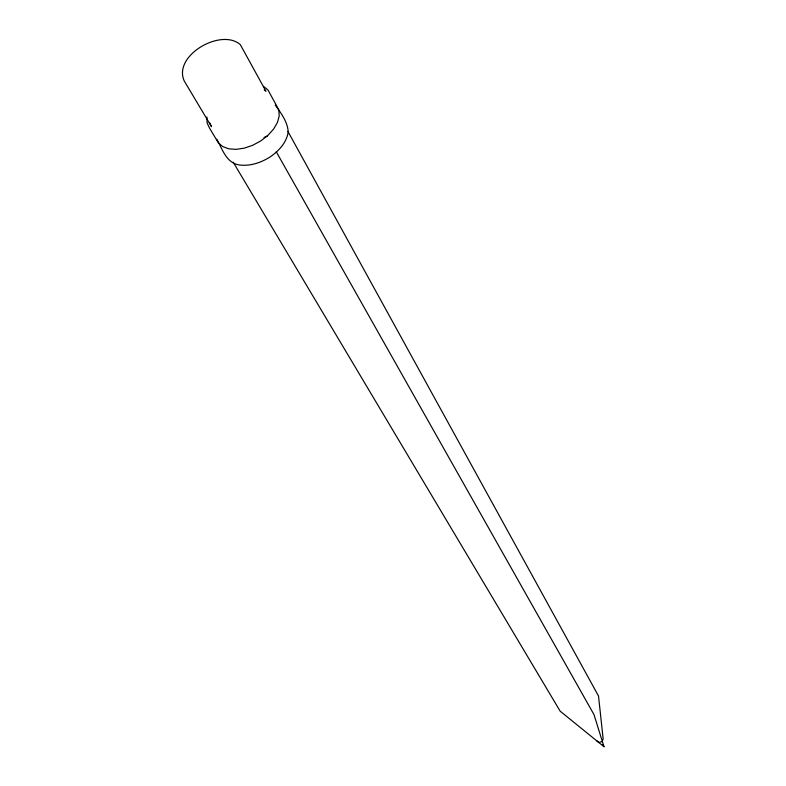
<?xml version="1.0" encoding="UTF-8"?>
<svg xmlns="http://www.w3.org/2000/svg" width="786" height="786" viewBox="0 0 786 786"><rect width="100%" height="100%" fill="white"/><g stroke="black" fill="none" stroke-linecap="round" stroke-linejoin="round"><path stroke-width="1.18" d="M264.076 137.471L267.358 136.027M596.495 740.628L599.011 742.534L602.341 741.424L603.147 738.85L598.519 696.032L287.941 131.468M263.418 86.322L267.947 89.928L276.22 105.01L278.794 109.942L279.236 115.866L277.478 122.38L273.636 129.022L267.957 135.339L260.844 140.881L252.797 145.253L244.367 148.141L236.173 149.36L228.775 148.819L222.684 146.569L218.311 142.797L209.489 128.03L207.121 122.989L206.915 117.035M264.253 89.889L265.943 91.235L240.359 44.714C221.259 27.589 172.448 55.678 184.307 81.086L211.503 126.713L209.734 122.96M275.228 105.049C280.848 112.82 287.843 122.046 288.187 132.136C286.517 142.806 278.617 151.089 270.05 157.013C260.638 162.859 249.408 166.671 238.246 164.785C226.083 162.23 222.192 148.839 216.808 139.21M276.259 151.786L593.97 714.572L603.992 746.7L560.153 711.163L233.236 162.23M602.695 744.902L603.992 746.7"/></g></svg>
